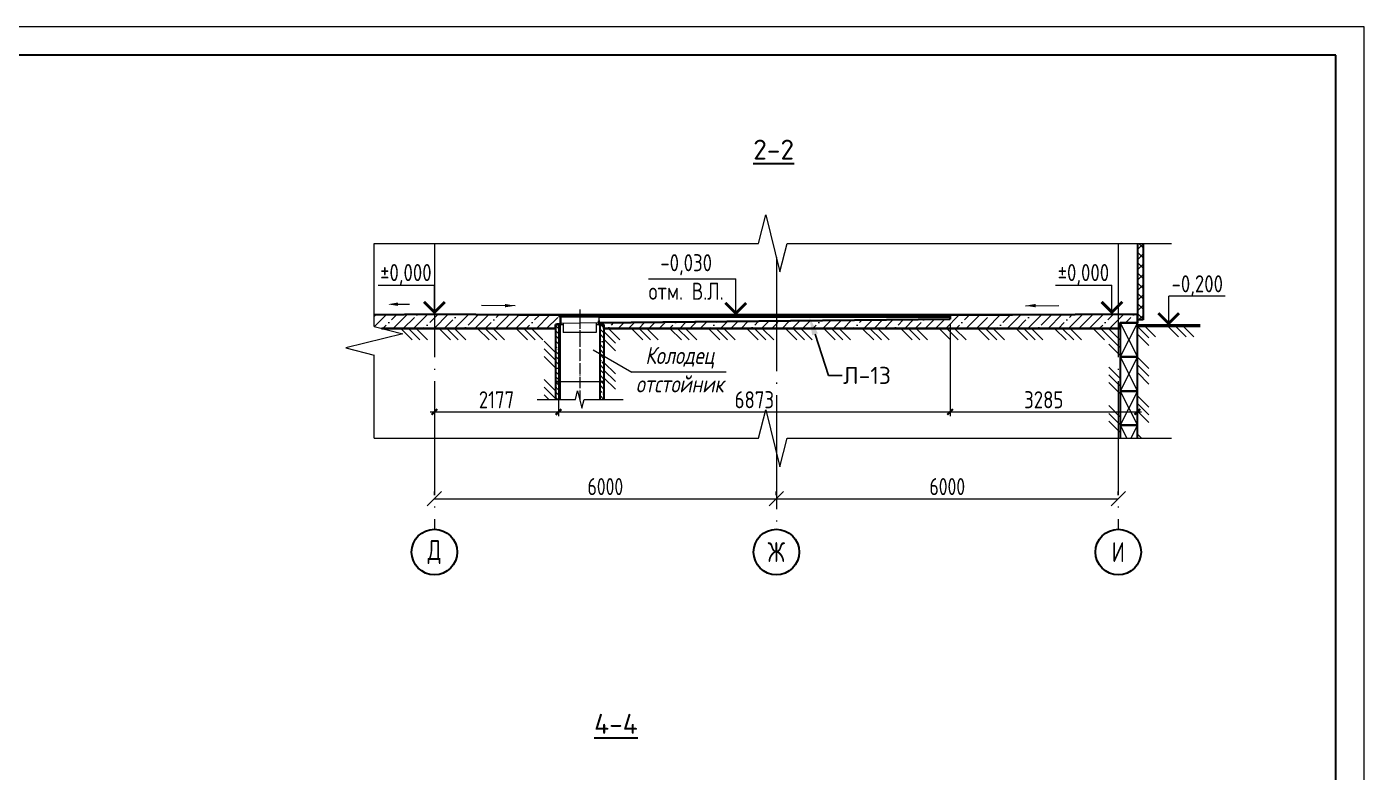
# Model space of a CAD drawing. Extents: x -965262 to 1142518, y -357520 to 71675.
# Drawn here: x 241798 to 265268, y -193779 to -180688 of the extents above; entities that cross this region are included whole.
import ezdxf
from ezdxf import colors
from ezdxf.entities.mleader import LeaderData, LeaderLine
from ezdxf.math import Vec2, Vec3

# ---------------------------------------------------------------- set-up
doc = ezdxf.new("R2010")
doc.units = 0
doc.header["$LTSCALE"] = 10
doc.linetypes.add('DOTE', pattern=[2.42, 2, -0.2, 0.02, -0.2])
doc.layers.get('0').update_dxf_attribs({"linetype": 'CONTINUOUS', "lineweight": 30})
doc.layers.get('Defpoints').update_dxf_attribs({"linetype": 'CONTINUOUS'})
doc.layers.add('DOTE', color=7, linetype='DOTE', lineweight=9)
doc.layers.add('полы', color=3, linetype='CONTINUOUS', lineweight=35)
doc.styles.add('GOST 2.304', font='isocpeur.ttf', dxfattribs={"width": 0.75, "height": 250})
doc.styles.get("Standard").update_dxf_attribs({"font": 'isocpeur.ttf', "height": 300})
doc.styles.add('ГОСТ 2м', font='isocpeur.ttf', dxfattribs={"width": 0.8, "height": 250})
doc.dimstyles.new('ГОСТ', dxfattribs={"dimscale": 100, "dimtxt": 2.5, "dimasz": 2.5, "dimexe": 1.25, "dimexo": 0.625, "dimtad": 1, "dimdec": 0, "dimtxsty": 'GOST 2.304', "dimblk": 'OBLIQUE', "dimcen": 2.5, "dimclrd": 256, "dimclre": 256, "dimclrt": 256, "dimadec": 0, "dimazin": 0, "dimtfac": 1, "dimtdec": 0, "dimtmove": 0, "dimatfit": 3, "dimldrblk": 'OBLIQUE', "dimfxl": 1.25, "dimlwd": 0, "dimlwe": 0, "dimarcsym": 0})
doc.dimstyles.new('ГОСТ 2м', dxfattribs={"dimtxt": 250, "dimasz": 100, "dimexe": 75, "dimexo": 150, "dimgap": 62.5, "dimtad": 1, "dimdec": 0, "dimtxsty": 'ГОСТ 2м', "dimblk": 'ARCHTICK', "dimcen": 150, "dimdle": 75, "dimclrd": 256, "dimclre": 256, "dimclrt": 256, "dimadec": 0, "dimazin": 0, "dimtfac": 1, "dimtdec": 0, "dimtmove": 0, "dimatfit": 3, "dimldrblk": 'OBLIQUE', "dimfxl": 1, "dimlwd": 15, "dimlwe": 15, "dimarcsym": 0})
pattern_1 = [(45, (1002911.8, -1213912.802), (-4.49012806, 4.49012806), [])]
pattern_2 = [(135, (1002911.8, -1213912.8), (-89.802561, -89.802561), []), (135, (1002911.8, -1213823), (-89.802561, -89.802561), [158.75, -31.75, 0, -31.75])]

# ---------------------------------------------------------------- blocks, each defined once
blk = doc.blocks.new('_Oblique')
at = {"color": 0, "linetype": 'ByBlock', "lineweight": -2}
blk.add_line((-0.5, -0.5), (0.5, 0.5), dxfattribs=at)
blk = doc.blocks.new('*D1532')
at = {"lineweight": 0, "transparency": 16777216}
for p, q in [((248951, -188913), (248951, -188851)), ((254951, -188913), (254951, -188851)), ((248951, -188976), (254951, -188976))]:
    blk.add_line(p, q, dxfattribs=at)
at = {"layer": 'Defpoints', "color": 0, "lineweight": 15, "transparency": 16777216}
for p in [(248951, -188976), (254951, -188976), (254951, -188976)]:
    blk.add_point(p, dxfattribs=at)
at = {"lineweight": 0, "transparency": 16777216, "xscale": 250, "yscale": 250, "zscale": 250, "rotation": 180}
blk.add_blockref('_Oblique', (248951, -188976), dxfattribs=at)
at = {"lineweight": 0, "transparency": 16777216, "xscale": 250, "yscale": 250, "zscale": 250}
blk.add_blockref('_Oblique', (254951, -188976), dxfattribs=at)
at = {"lineweight": 15, "transparency": 16777216, "insert": (251951, -188763), "char_height": 250, "attachment_point": 5, "style": 'GOST 2.304'}
blk.add_mtext('{\\H1.2x;6000}', dxfattribs=at)
blk = doc.blocks.new('*D1533')
at = {"lineweight": 0, "transparency": 16777216}
for p, q in [((254951, -188913), (254951, -188851)), ((260951, -188913), (260951, -188851)), ((254951, -188976), (260951, -188976))]:
    blk.add_line(p, q, dxfattribs=at)
at = {"layer": 'Defpoints', "color": 0, "lineweight": 15, "transparency": 16777216}
for p in [(254951, -188976), (260951, -188976), (260951, -188976)]:
    blk.add_point(p, dxfattribs=at)
at = {"lineweight": 0, "transparency": 16777216, "xscale": 250, "yscale": 250, "zscale": 250, "rotation": 180}
blk.add_blockref('_Oblique', (254951, -188976), dxfattribs=at)
at = {"lineweight": 0, "transparency": 16777216, "xscale": 250, "yscale": 250, "zscale": 250}
blk.add_blockref('_Oblique', (260951, -188976), dxfattribs=at)
at = {"lineweight": 15, "transparency": 16777216, "insert": (257951, -188763), "char_height": 250, "attachment_point": 5, "style": 'GOST 2.304'}
blk.add_mtext('{\\H1.2x;6000}', dxfattribs=at)
blk = doc.blocks.new('Л-13-1')
at = {"lineweight": 15, "ltscale": 10}
for p, q in [((-906969, 877038), (-906969, 877028)), ((-906224, 877038), (-906969, 877038)), ((-906224, 877028), (-906969, 877028)), ((-906949, 877028), (-906949, 877008)), ((-906244, 877008), (-906949, 877008)), ((-906932, 877008), (-906932, 876907)), ((-906887, 876906), (-906887, 876738)), ((-906307, 876906), (-906307, 876738)), ((-906262, 877008), (-906262, 876907)), ((-906244, 877028), (-906244, 877008)), ((-906224, 877038), (-906224, 877028)), ((-906307, 876738), (-906887, 876738))]:
    blk.add_line(p, q, dxfattribs=at)
at = {"lineweight": 15, "ltscale": 50}
for p, q in [((-906932, 876907), (-906597, 876903)), ((-906262, 876907), (-906597, 876903)), ((-900097, 876968), (-906262, 876907)), ((-906244, 877008), (-900097, 877008)), ((-906224, 877038), (-900097, 877038)), ((-906224, 877028), (-900097, 877028)), ((-900097, 877038), (-900097, 876968))]:
    blk.add_line(p, q, dxfattribs=at)
at = {"layer": 'DOTE', "ltscale": 5}
blk.add_line((-906597, 877140), (-906597, 876683), dxfattribs=at)
blk = doc.blocks.new('_ArchTick')
at = {"color": 0, "linetype": 'ByBlock', "lineweight": 0, "const_width": 0.4}
blk.add_lwpolyline([(-0.5, -0.5), (0.5, 0.5)], dxfattribs=at)
blk = doc.blocks.new('*D1578')
at = {"lineweight": 15, "ltscale": 50, "transparency": 16777216}
for p, q in [((251129, -185905), (251129, -187526)), ((248876, -187451), (251204, -187451)), ((248951, -187301), (248951, -187376))]:
    blk.add_line(p, q, dxfattribs=at)
at = {"layer": 'Defpoints', "color": 0, "lineweight": 15, "ltscale": 50, "transparency": 16777216}
for p in [(251129, -185755, 76), (248951, -187451), (251129, -187451)]:
    blk.add_point(p, dxfattribs=at)
at = {"lineweight": 15, "ltscale": 50, "transparency": 16777216, "xscale": 100, "yscale": 100, "zscale": 100, "rotation": 180}
blk.add_blockref('_ArchTick', (248951, -187451), dxfattribs=at)
at = {"lineweight": 15, "ltscale": 50, "transparency": 16777216, "xscale": 100, "yscale": 100, "zscale": 100}
blk.add_blockref('_ArchTick', (251129, -187451), dxfattribs=at)
at = {"lineweight": 15, "ltscale": 50, "transparency": 16777216, "insert": (250040, -187238), "char_height": 250, "attachment_point": 5, "style": 'ГОСТ 2м'}
blk.add_mtext('{\\H1.2x;2177}', dxfattribs=at)
blk = doc.blocks.new('*D1579')
at = {"lineweight": 15, "ltscale": 50, "transparency": 16777216}
for p, q in [((251129, -185905), (251129, -187526)), ((258001, -185905), (258001, -187526)), ((251054, -187451), (258076, -187451))]:
    blk.add_line(p, q, dxfattribs=at)
at = {"layer": 'Defpoints', "color": 0, "lineweight": 15, "ltscale": 50, "transparency": 16777216}
for p in [(251129, -185755, 76), (258001, -185755, 76), (258001, -187451)]:
    blk.add_point(p, dxfattribs=at)
at = {"lineweight": 15, "ltscale": 50, "transparency": 16777216, "xscale": 100, "yscale": 100, "zscale": 100, "rotation": 180}
blk.add_blockref('_ArchTick', (251129, -187451), dxfattribs=at)
at = {"lineweight": 15, "ltscale": 50, "transparency": 16777216, "xscale": 100, "yscale": 100, "zscale": 100}
blk.add_blockref('_ArchTick', (258001, -187451), dxfattribs=at)
at = {"lineweight": 15, "ltscale": 50, "transparency": 16777216, "insert": (254565, -187238), "char_height": 250, "attachment_point": 5, "style": 'ГОСТ 2м'}
blk.add_mtext('{\\H1.2x;6873}', dxfattribs=at)
blk = doc.blocks.new('*D1580')
at = {"lineweight": 15, "ltscale": 50, "transparency": 16777216}
for p, q in [((258001, -185905), (258001, -187526)), ((261286, -185885), (261286, -187526)), ((257926, -187451), (261361, -187451))]:
    blk.add_line(p, q, dxfattribs=at)
at = {"layer": 'Defpoints', "color": 0, "lineweight": 15, "ltscale": 50, "transparency": 16777216}
for p in [(258001, -185755, 76), (261286, -185735, -12), (261286, -187451)]:
    blk.add_point(p, dxfattribs=at)
at = {"lineweight": 15, "ltscale": 50, "transparency": 16777216, "xscale": 100, "yscale": 100, "zscale": 100, "rotation": 180}
blk.add_blockref('_ArchTick', (258001, -187451), dxfattribs=at)
at = {"lineweight": 15, "ltscale": 50, "transparency": 16777216, "xscale": 100, "yscale": 100, "zscale": 100}
blk.add_blockref('_ArchTick', (261286, -187451), dxfattribs=at)
at = {"lineweight": 15, "ltscale": 50, "transparency": 16777216, "insert": (259644, -187238), "char_height": 250, "attachment_point": 5, "style": 'ГОСТ 2м'}
blk.add_mtext('{\\H1.2x;3285}', dxfattribs=at)

msp = doc.modelspace()

# ---------------------------------------------------------------- hatches: boundary and pattern name
at = {"lineweight": 15, "ltscale": 50}
h = msp.add_hatch(dxfattribs=at)
h.set_pattern_fill('ANSI37', color=256, scale=40, style=0)
h.set_pattern_definition([(45, (-2728894.12, -38335.16), (-89.802561, 89.802561), []), (135, (-2728894.12, -38335.16), (-89.802561, -89.802561), [])])
h.paths.add_polyline_path([(261386.3, -185834.9), (261386.3, -184492.9), (261286.3, -184492.9), (261286.3, -185834.9)])
at = {"lineweight": 0, "ltscale": 50}
h = msp.add_hatch(dxfattribs=at)
h.set_pattern_fill('ANSI31', color=256, scale=2, style=0)
h.set_pattern_definition(pattern_1)
h.paths.add_polyline_path([(251166.2, -185851.9), (251163.2, -185851.9, 0.4142136), (251161.2, -185853.9), (251161.2, -185902.9, -0.4142136), (251154.2, -185909.9), (251105.2, -185909.9, 0.4142136), (251103.2, -185911.9), (251103.2, -185914.9), (251166.2, -185914.9)])
h = msp.add_hatch(dxfattribs=at)
h.set_pattern_fill('ANSI31', color=256, scale=2, style=0)
h.set_pattern_definition(pattern_1)
h.paths.add_polyline_path([(251841.2, -185853.9, 0.4142136), (251839.2, -185851.9), (251836.2, -185851.9), (251836.2, -185886.5), (251841.2, -185886.5)])
h.paths.add_polyline_path([(251841.2, -185886.5), (251836.2, -185886.5), (251836.2, -185914.9), (251851.2, -185914.9), (251899.2, -185914.9), (251899.2, -185911.9, 0.4142136), (251897.2, -185909.9), (251848.2, -185909.9, -0.4142136), (251841.2, -185902.9)])
at = {"lineweight": 15, "ltscale": 50}
h = msp.add_hatch(dxfattribs=at)
h.set_pattern_fill('MCSHATCHBG', color=256, scale=30, angle=90, style=0, pattern_type=2)
h.set_pattern_definition([(135, (1002911.8, -1213912.8), (-337.49995, -337.49995), []), (135, (1002911.8, -1213777.8), (-337.49995, -337.49995), []), (135, (1002911.8, -1214317.8), (-337.49995, -337.49995), [])])
h.paths.add_polyline_path([(248294.3, -186184.9), (248294.3, -185984.9), (251076.2, -185984.9), (251076.2, -187232.9), (250876.2, -187232.9), (250876.2, -186184.9)])
h.paths.add_polyline_path([(251926.2, -187232.9), (251926.2, -185984.9), (260986.3, -185984.9), (260986.3, -187913.9), (260786.3, -187913.9), (260786.3, -186184.9), (252126.2, -186184.9), (252126.2, -187232.9)])
h.paths.add_polyline_path([(261286.3, -187913.9), (261286.3, -185934.9), (262386.3, -185934.9), (262386.3, -186134.9), (261486.3, -186135), (261486.3, -187913.9)])
h = msp.add_hatch(dxfattribs=at)
h.set_pattern_fill('ANSI35', color=256, scale=20, angle=90, style=0)
h.set_pattern_definition(pattern_2)
h.paths.add_polyline_path([(251151.2, -186914.9), (251076.2, -186914.9), (251076.2, -187232.9), (251151.2, -187232.9)], flags=17)
h.paths.add_polyline_path([(251151.2, -185914.9), (251076.2, -185914.9), (251076.2, -186914.9), (251151.2, -186914.9)])
h.paths.add_polyline_path([(251151.2, -186914.9), (251076.2, -186914.9), (251076.2, -187232.9), (251151.2, -187232.9)], flags=17)
h = msp.add_hatch(dxfattribs=at)
h.set_pattern_fill('ANSI35', color=256, scale=20, angle=90, style=0)
h.set_pattern_definition(pattern_2)
h.paths.add_polyline_path([(251926.2, -186914.9), (251851.2, -186914.9), (251851.2, -187232.9), (251926.2, -187232.9)], flags=17)
h.paths.add_polyline_path([(251926.2, -185914.9), (251851.2, -185914.9), (251851.2, -186914.9), (251926.2, -186914.9)])
h.paths.add_polyline_path([(251926.2, -186914.9), (251851.2, -186914.9), (251851.2, -187232.9), (251926.2, -187232.9)], flags=17)
at = {"lineweight": 0, "ltscale": 50}
h = msp.add_hatch(dxfattribs=at)
h.set_pattern_fill('ANSI35', color=256, scale=20, angle=90, style=0)
h.set_pattern_definition(pattern_2)
h.paths.add_polyline_path([(251151.2, -186914.9), (251076.2, -186914.9), (251076.2, -187232.9), (251151.2, -187232.9)])
h = msp.add_hatch(dxfattribs=at)
h.set_pattern_fill('ANSI35', color=256, scale=20, angle=90, style=0)
h.set_pattern_definition(pattern_2)
h.paths.add_polyline_path([(251926.2, -186914.9), (251851.2, -186914.9), (251851.2, -187232.9), (251926.2, -187232.9)])
at = {"layer": 'полы', "lineweight": 15, "ltscale": 50}
h = msp.add_hatch(dxfattribs=at)
h.set_pattern_fill('ANSI35', color=256, scale=40, style=0)
h.set_pattern_definition([(45, (-2728894.12, -38335.16), (-179.605122, 179.605122), []), (45, (-2728714.51, -38335.16), (-179.605122, 179.605122), [317.5, -63.5, 0, -63.5])])
edge = h.paths.add_edge_path()
edge.add_line((248294.3, -185740.9), (248951.3, -185734.9))
edge.add_line((248951.3, -185734.9), (251128.7, -185754.9))
edge.add_line((251128.7, -185754.9), (251128.7, -185764.9))
edge.add_line((251128.7, -185764.9), (251148.7, -185764.9))
edge.add_line((251148.7, -185764.9), (251148.7, -185784.9))
edge.add_line((251148.7, -185784.9), (251166.2, -185784.9))
edge.add_line((251166.2, -185784.9), (251166.2, -185851.9))
edge.add_line((251166.2, -185851.9), (251163.2, -185851.9))
edge.add_arc((251163.2, -185853.9), 2, 90, 179.16715)
edge.add_line((251161.2, -185853.9), (251161.2, -185902.9))
edge.add_arc((251154.2, -185902.9), 7, -90, 0, ccw=False)
edge.add_line((251154.2, -185909.9), (251105.2, -185909.9))
edge.add_arc((251105.2, -185911.9), 2, 90, 180)
edge.add_line((251103.2, -185911.9), (251103.2, -185914.9))
edge.add_line((251103.2, -185914.9), (251076.2, -185914.9))
edge.add_line((251076.2, -185914.9), (251076.2, -185984.9))
edge.add_line((251076.2, -185984.9), (248294.3, -185984.9))
edge.add_line((248294.3, -185984.9), (248294.3, -185740.9))
edge = h.paths.add_edge_path()
edge.add_line((251841.2, -185902.9), (251841.2, -185886.5))
edge.add_line((251841.2, -185886.5), (258001.3, -185824.9))
edge.add_line((258001.3, -185824.9), (258001.3, -185754.9))
edge.add_line((258001.3, -185754.9), (261286.3, -185734.9))
edge.add_line((261286.3, -185734.9), (261286.3, -185884.9))
edge.add_line((261286.3, -185884.9), (260986.3, -185884.9))
edge.add_line((260986.3, -185884.9), (260986.3, -185984.9))
edge.add_line((260986.3, -185984.9), (251926.2, -185984.9))
edge.add_line((251926.2, -185984.9), (251926.2, -185914.9))
edge.add_line((251926.2, -185914.9), (251899.2, -185914.9))
edge.add_line((251899.2, -185914.9), (251899.2, -185911.9))
edge.add_arc((251897.2, -185911.9), 2, 360, 450)
edge.add_line((251897.2, -185909.9), (251848.2, -185909.9))
edge.add_arc((251848.2, -185902.9), 7, 180, 270, ccw=False)
edge.add_line((251841.2, -185902.9), (251841.2, -185886.5))
edge.add_line((251841.2, -185886.5), (251841.2, -185902.9))
h.paths.add_polyline_path([(247894.3, -185953.3), (247894.3, -185744.6), (248294.3, -185740.9), (248294.3, -185984.9), (248020.6, -185984.9)])

# ---------------------------------------------------------------- linework, layer by layer
at = {"color": 5, "lineweight": 15, "ltscale": 10, "extrusion": (-1.22465e-16, -1, 0)}
for p, q in [((247894.3, -184492.7, 9801.8), (254640.3, -184492.9, 9801.8)), ((255140.3, -184492.9, 9801.8), (261886.3, -184492.9, 9801.8)), ((247894.3, -187913.9, 9801.8), (254640.3, -187913.9, 9801.8)), ((255140.3, -187913.9, 9801.8), (261886.3, -187913.9, 9801.8))]:
    msp.add_line(p, q, dxfattribs=at)
at = {"color": 5, "lineweight": 15, "ltscale": 100}
for p, q in [((247894.3, -185953.3, 9801.8), (247894.3, -184492.7, 9801.8)), ((247894.3, -187913.9, 9801.8), (247894.3, -186453.3, 9801.8))]:
    msp.add_line(p, q, dxfattribs=at)
at = {"ltscale": 50}
for p, q in [((261286.3, -184492.9, 8447.4), (261286.3, -185834.9, 9801.8)), ((261386.3, -184492.9, 9898.7), (261386.3, -185834.9, 9860.7)), ((251161.2, -185902.9, 9877.5), (251161.2, -185853.9, 9877.5)), ((251166.2, -185851.9, 9877.5), (251163.2, -185851.9, 9877.5)), ((251166.2, -185914.9, 9877.5), (251166.2, -185851.9, 9877.5)), ((251836.2, -185914.9, 9877.5), (251836.2, -185851.9, 9877.5)), ((251836.2, -185851.9, 9877.5), (251839.2, -185851.9, 9877.5)), ((251841.2, -185902.9, 9877.5), (251841.2, -185853.9, 9877.5)), ((261386.3, -185834.9, 9801.8), (261286.3, -185834.9, 9801.8)), ((251076.2, -185914.9, 9877.5), (251076.2, -187232.9, 9877.5)), ((251076.2, -185914.9, 9877.5), (251151.2, -185914.9, 9877.5)), ((251103.2, -185914.9, 9877.5), (251103.2, -185911.9, 9877.5)), ((251166.2, -185914.9, 9877.5), (251103.2, -185914.9, 9877.5)), ((251154.2, -185909.9, 9877.5), (251105.2, -185909.9, 9877.5)), ((251151.2, -185914.9, 9877.5), (251151.2, -187232.9, 9877.5)), ((251836.2, -185914.9, 9877.5), (251899.2, -185914.9, 9877.5)), ((251848.2, -185909.9, 9877.5), (251897.2, -185909.9, 9877.5)), ((251851.2, -185914.9, 9877.5), (251851.2, -187232.9, 9877.5)), ((251851.2, -185914.9, 9877.5), (251926.2, -185914.9, 9877.5)), ((251899.2, -185914.9, 9877.5), (251899.2, -185911.9, 9877.5)), ((251926.2, -185914.9, 9877.5), (251926.2, -187232.9, 9877.5)), ((251076.2, -186914.9, 9877.5), (251151.2, -186914.9, 9877.5)), ((251851.2, -186914.9, 9877.5), (251926.2, -186914.9, 9877.5)), ((261286.3, -187684.9, 9801.8), (260986.3, -187684.9, 9801.8)), ((260986.3, -187684.9, 9801.8), (260986.3, -187913.9, 9801.8)), ((261286.3, -187913.9, 9801.8), (261286.3, -187684.9, 9801.8))]:
    msp.add_line(p, q, dxfattribs=at)
at = {"lineweight": 15, "ltscale": 0.3}
for p, q in [((252706.6, -185115.1, 11253.1), (254240.1, -185115.1, 11253.1)), ((247962.8, -185224.3, 11147.7), (248951.3, -185224.3, 11147.7)), ((259852, -185224.3, 11147.7), (260840.5, -185224.3, 11147.7)), ((262824.8, -185421.8, 9795.8), (261836.3, -185421.8, 9795.8))]:
    msp.add_line(p, q, dxfattribs=at)
at = {"lineweight": 15}
for p, q in [((254240.1, -185754.8, 11253.1), (254240.1, -185115.1, 11253.1)), ((248951.3, -185737.3, 11147.7), (248951.3, -185224.3, 11147.7)), ((260840.5, -185737.3, 11147.7), (260840.5, -185224.3, 11147.7)), ((261836.3, -185934.9, 9795.8), (261836.3, -185421.8, 9795.8)), ((260986.3, -185884.8, 9801.8), (261286.3, -186484.8, 9801.8)), ((261286.3, -185884.8, 9801.8), (260986.3, -186484.8, 9801.8)), ((260986.3, -186484.8, 9801.8), (261286.3, -187084.8, 9801.8)), ((261286.3, -186484.8, 9801.8), (260986.3, -187084.8, 9801.8)), ((260986.3, -187084.9, 9801.8), (261286.3, -187684.9, 9801.8)), ((261286.3, -187084.9, 9801.8), (260986.3, -187684.9, 9801.8)), ((260986.3, -187684.9, 9801.8), (261100.8, -187913.9, 9801.8)), ((261286.3, -187684.9, 9801.8), (261171.8, -187913.9, 9801.8))]:
    msp.add_line(p, q, dxfattribs=at)
at = {"lineweight": 15, "ltscale": 50}
for p, q in [((248312.1, -185560.7, 8845), (248516.1, -185558.1, 8845)), ((250368.3, -185587, 8845), (249780.3, -185580.2, 8845)), ((259322.7, -185587, 6895), (259910.7, -185580.2, 6895)), ((251151.2, -185914.9, 9877.5), (251211.2, -185914.9, 9877.5)), ((251791.2, -185914.9, 9877.5), (251851.2, -185914.9, 9877.5)), ((251151.2, -186914.9, 9877.5), (251851.2, -186914.9, 9877.5))]:
    msp.add_line(p, q, dxfattribs=at)
at = {"lineweight": 50, "ltscale": 50}
msp.add_line((261286.3, -185934.9, 9789.8), (262386.3, -185934.9, 9801.8), dxfattribs=at)
at = {"lineweight": 15, "ltscale": 100, "extrusion": (0, 1, 0)}
for p in [(251737.3, -186364.3, 9801.8), (254071.5, -186755, 9801.8)]:
    msp.add_line(p, (252418.1, -186755, 9801.8), dxfattribs=at)
at = {"color": 5, "lineweight": 15, "ltscale": 50}
for p, q in [((250754.3, -187232.9, 9877.5), (251426.2, -187232.9, 9877.5)), ((251576.2, -187232.9, 9877.5), (252264.5, -187232.9, 9877.5))]:
    msp.add_line(p, q, dxfattribs=at)
at = {"lineweight": 15, "elevation": 9801.8}
msp.add_lwpolyline([(265267.6, -180687.8), (179667.6, -180687.8), (179667.6, -240087.8), (265267.6, -240087.8)], close=True, dxfattribs=at)
at = {"elevation": 9801.8}
msp.add_lwpolyline([(264767.6, -181187.8), (181667.6, -181187.8), (181667.6, -239587.8), (264767.6, -239587.8)], close=True, dxfattribs=at)
at = {"color": 5, "lineweight": 15, "ltscale": 10}
for points, elevation in [([(254640.3, -184492.9), (254765.3, -183992.9)], 9801.8), ([(254765.3, -183992.9), (255015.3, -184992.9)], 9801.8), ([(255015.3, -184992.9), (255140.3, -184492.9)], 9801.8), ([(248394.3, -186078.3), (247394.3, -186328.3)], 9801.8), ([(247894.3, -185953.3), (248394.3, -186078.3)], 9801.8), ([(247394.3, -186328.3), (247894.3, -186453.3)], 9801.8), ([(251426.2, -187232.9), (251463.7, -187082.9)], 9877.5), ([(251463.7, -187082.9), (251538.7, -187382.9)], 9877.5), ([(251538.7, -187382.9), (251576.2, -187232.9)], 9877.5), ([(254640.3, -187913.9), (254765.3, -187413.9)], 9801.8), ([(254765.3, -187413.9), (255015.3, -188413.9)], 9801.8), ([(255015.3, -188413.9), (255140.3, -187913.9)], 9801.8)]:
    msp.add_lwpolyline(points, dxfattribs=dict(at, elevation=elevation))
at = {"lineweight": 15, "const_width": 50}
for points, elevation in [([(248769, -185519.7), (248951.3, -185702), (249133.6, -185519.7)], 11147.7), ([(254057.8, -185537.1), (254240.1, -185719.4), (254422.5, -185537.1)], 11253.1), ([(260658.2, -185519.7), (260840.5, -185702), (261022.8, -185519.7)], 11147.7), ([(262018.6, -185717.2), (261836.3, -185899.5), (261654, -185717.2)], 9795.8)]:
    msp.add_lwpolyline(points, dxfattribs=dict(at, elevation=elevation))
at = {"lineweight": 15, "ltscale": 100, "extrusion": (0, 1, 0), "elevation": -185734.9}
msp.add_lwpolyline([(-261286.3, 9789.8), (-260624.9, 9070.2)], dxfattribs=at)
at = {"ltscale": 50, "elevation": 9801.8}
for points in [[(260986.3, -186484.9), (261286.3, -186484.9), (261286.3, -185884.9), (260986.3, -185884.9)], [(260986.3, -187084.9), (261286.3, -187084.9), (261286.3, -186484.9), (260986.3, -186484.9)], [(260986.3, -187684.9), (261286.3, -187684.9), (261286.3, -187084.9), (260986.3, -187084.9)]]:
    msp.add_lwpolyline(points, close=True, dxfattribs=at)
at = {"ltscale": 50}
for centre, radius, start, end in [((251163.2, -185853.9, 9877.5), 2, 90, 180), ((251839.2, -185853.9, 9877.5), 2, 0, 90), ((251105.2, -185911.9, 9877.5), 2, 90, 180), ((251154.2, -185902.9, 9877.5), 7, 270, 0), ((251848.2, -185902.9, 9877.5), 7, 180, 270), ((251897.2, -185911.9, 9877.5), 2, 0, 90)]:
    msp.add_arc(centre, radius, start, end, dxfattribs=at)
at = {"lineweight": 15, "ltscale": 50}
for points in [[(248312.5, -185590.1, 8845), (248311.7, -185530.1, 8845), (248132.1, -185562.4, 8845)], [(250187.9, -185614.8, 8845), (250188.7, -185554.8, 8845), (250368.3, -185587, 8845)], [(259503.1, -185614.8, 6895), (259502.3, -185554.8, 6895), (259322.7, -185587, 6895)]]:
    msp.add_solid(points, dxfattribs=at)
at = {"layer": 'DOTE', "ltscale": 100}
for p, q in [((248951.3, -184492.9, 11129.8), (248951.3, -189512.4, 11253.1)), ((260951.3, -184492.9, 9801.8), (260951.3, -189512.4, 9801.8)), ((254951.3, -184737, 9801.8), (254951.3, -189512.4, 9801.8))]:
    msp.add_line(p, q, dxfattribs=at)
at = {"layer": 'DOTE', "ltscale": 10}
msp.add_line((251501.2, -186110.2, 9877.5), (251501.2, -187232.9, 9877.5), dxfattribs=at)
at = {"layer": 'DOTE', "linetype": 'Continuous', "lineweight": 30}
for centre in [(248951.3, -189912.4, 11253.1), (254951.3, -189912.4, 11253.1), (260951.3, -189912.4, 11253.1)]:
    msp.add_circle(centre, 400, dxfattribs=at)
at = {"layer": 'полы', "ltscale": 50}
for p, q in [((247894.3, -185744.6, 10585.3), (248951.3, -185734.9, 11253.1)), ((251128.7, -185754.9, 9877.5), (248951.3, -185734.9, 11253.1)), ((251128.7, -185754.9, 9877.5), (251128.7, -185764.9, 9877.5)), ((251128.7, -185764.9, 9877.5), (251148.7, -185764.9, 9877.5)), ((251148.7, -185764.9, 9877.5), (251148.7, -185784.9, 9877.5)), ((251148.7, -185784.9, 9877.5), (251166.2, -185784.9, 9877.5)), ((251166.2, -185784.9, 9877.5), (251166.2, -185851.9, 9877.5)), ((258001.3, -185824.9, 9877.5), (251841.2, -185886.5, 9877.5)), ((261286.3, -185734.9, 9789.8), (258001.3, -185754.9, 9877.5)), ((258001.3, -185754.9, 9877.5), (258001.3, -185824.9, 9877.5)), ((261286.3, -185734.9, 9789.8), (261286.3, -185884.9, 9801.8)), ((251076.2, -185984.9, 9801.8), (248020.6, -185984.9, 9801.8)), ((251103.2, -185914.9, 9877.5), (251076.2, -185914.9, 9877.5)), ((251076.2, -185914.9, 9877.5), (251076.2, -185984.9, 9801.8)), ((251899.2, -185914.9, 9877.5), (251926.2, -185914.9, 9877.5)), ((251926.2, -185914.9, 9877.5), (251926.2, -185984.9, 9801.8)), ((260986.3, -185984.9, 9801.8), (251926.2, -185984.9, 9801.8)), ((261286.3, -185884.9, 9801.8), (260986.3, -185884.9, 9801.8)), ((260986.3, -185884.9, 9801.8), (260986.3, -185984.9, 9801.8))]:
    msp.add_line(p, q, dxfattribs=at)
at = {"layer": 'полы', "lineweight": 0, "ltscale": 50}
msp.add_line((247894.3, -185734.9, 11378.5), (261286.3, -185734.9, 9789.8), dxfattribs=at)
at = {"layer": 'полы', "ltscale": 50, "elevation": 9877.5}
for points in [[(251166.2, -185851.9), (251163.2, -185851.9, 0.4142136), (251161.2, -185853.9), (251161.2, -185902.9, -0.4142136), (251154.2, -185909.9), (251105.2, -185909.9, 0.4142136), (251103.2, -185911.9), (251103.2, -185914.9)], [(251841.2, -185886.5), (251841.2, -185902.9, 0.4142136), (251848.2, -185909.9, 0), (251897.2, -185909.9, -0.4142136), (251899.2, -185911.9), (251899.2, -185914.9)]]:
    msp.add_lwpolyline(points, format="xyb", dxfattribs=at)

# ---------------------------------------------------------------- block references
at = {"lineweight": 0}
msp.add_blockref('Л-13-1', (1158098.1, -1062793.3, 9877.5), dxfattribs=at)

# ---------------------------------------------------------------- texts
at = {"char_height": 300, "attachment_point": 5, "style": 'GOST 2.304'}
for s, insert, width in [('{\\W0.8;-0,030\\Pотм. В.Л.}', (253369.3, -185082.3, 11253.1), 1670.673), ('{\\W0.8;%%P0,000}', (248450.3, -185039.6, 11147.7), 1200), ('{\\W0.8;%%P0,000}', (260339.6, -185039.6, 11147.7), 1200), ('{\\W0.8;-0,200}', (262337.3, -185237.1, 9795.8), 1200)]:
    msp.add_mtext(s, dxfattribs=dict(at, insert=insert, width=width))
at = {"lineweight": 15, "ltscale": 100, "insert": (253258.7, -186710.1, 9801.8), "char_height": 300, "width": 1333.453, "attachment_point": 5}
msp.add_mtext('{\\fISOCPEUR|b0|i1|c204|p34;\\W0.8;Колодец\\Pотстойник}', dxfattribs=at)
at = {"layer": 'DOTE', "linetype": 'Continuous', "lineweight": 30, "ltscale": 100, "char_height": 350, "width": 800, "attachment_point": 5, "style": 'GOST 2.304'}
for s, insert in [('{\\W1;\\L\\C5;2-2}', (254903.8, -182845.3, -7970.9)), ('Д', (248951.3, -189912.4, 11253.1)), ('Ж', (254951.3, -189912.4, 11253.1)), ('И', (260951.3, -189912.4, 11253.1)), ('{\\W1;\\L\\C5;4-4}', (252136.5, -192928.7, -7970.9))]:
    msp.add_mtext(s, dxfattribs=dict(at, insert=insert))

# ---------------------------------------------------------------- dimensions: what is measured, and where the dimension line sits
at = {"lineweight": 15, "ltscale": 50}
for base, p1, p2, picture, middle in [((251128.7, -187450.6, 9801.8), (248951.3, -187450.6, 9801.8), (251128.7, -185754.9, 9877.5), '*D1578', (250040, -187238.1, 9801.8)), ((258001.3, -187450.6, 9801.8), (251128.7, -185754.9, 9877.5), (258001.3, -185754.9, 9877.5), '*D1579', (254565, -187238.1, 9801.8)), ((261286.3, -187450.6, 9801.8), (258001.3, -185754.9, 9877.5), (261286.3, -185734.9, 9789.8), '*D1580', (259643.8, -187238.1, 9801.8))]:
    dim = msp.add_linear_dim(base=base, p1=p1, p2=p2, text='{\\H1.2x;<>}', dimstyle='ГОСТ 2м', override={"dimtxt": 300}, dxfattribs=at)
    dim.commit()
    dim.dimension.update_dxf_attribs({"geometry": picture, "text_midpoint": middle})
at = {"lineweight": 15}
for base, p1, p2, picture, middle in [((254951.3, -188975.9, 13061.6), (248951.3, -188975.9, 13061.6), (254951.3, -188975.9, 13061.6), '*D1532', (251951.3, -188763.4, 13061.6)), ((260951.3, -188975.9, 13061.6), (254951.3, -188975.9, 13061.6), (260951.3, -188975.9, 13061.6), '*D1533', (257951.3, -188763.4, 13061.6))]:
    dim = msp.add_linear_dim(base=base, p1=p1, p2=p2, text='{\\H1.2x;<>}', dimstyle='ГОСТ', dxfattribs=at)
    dim.commit()
    dim.dimension.update_dxf_attribs({"geometry": picture, "text_midpoint": middle})

# ---------------------------------------------------------------- leaders
at = {"color": 5, "lineweight": 15}
ml = msp.add_multileader_mtext('Standard', dxfattribs=at)
ml.set_content('Л-13', color=5)
ml.set_leader_properties()
ml.build(insert=Vec2(0, 0))
ml.multileader.update_dxf_attribs({"has_text_frame": 1, "text_right_attachment_type": 6, "dogleg_length": 36, "arrow_head_size": 320})
ctx = ml.context
ctx.base_point, ctx.char_height, ctx.arrow_head_size, ctx.landing_gap_size, ctx.plane_origin = Vec3(256106.3, -186810.9, 9877.5), 300, 320, 16, Vec3(272574, -196509.5, 9877.5)
ctx.right_attachment = 6
notes = []
notes.append((ctx, [(1, (1, 1, 0), (255865.9, -186810.9, 9877.5), (1, 0), 240.3, [(0, [(255530.1, -185784.9, 9877.5)], 0, [])])]))
ctx.mtext.insert, ctx.mtext.defined_height, ctx.mtext.flow_direction = Vec3(256122.3, -186660.9, 9877.5), 8365.3, 5
for ctx, leaders in notes:
    for number, flags, end, landing, length, lines in leaders:
        leader = LeaderData()
        leader.index, (leader.has_last_leader_line, leader.has_dogleg_vector, leader.attachment_direction) = number, flags
        leader.last_leader_point, leader.dogleg_vector, leader.dogleg_length = Vec3(end), Vec3(landing), length
        for number, points, colour, breaks in lines:
            line = LeaderLine()
            line.index, line.vertices, line.color, line.breaks = number, Vec3.list(points), colors.encode_raw_color(colour), breaks
            leader.lines.append(line)
        ctx.leaders.append(leader)

doc.saveas('drawing.dxf')
